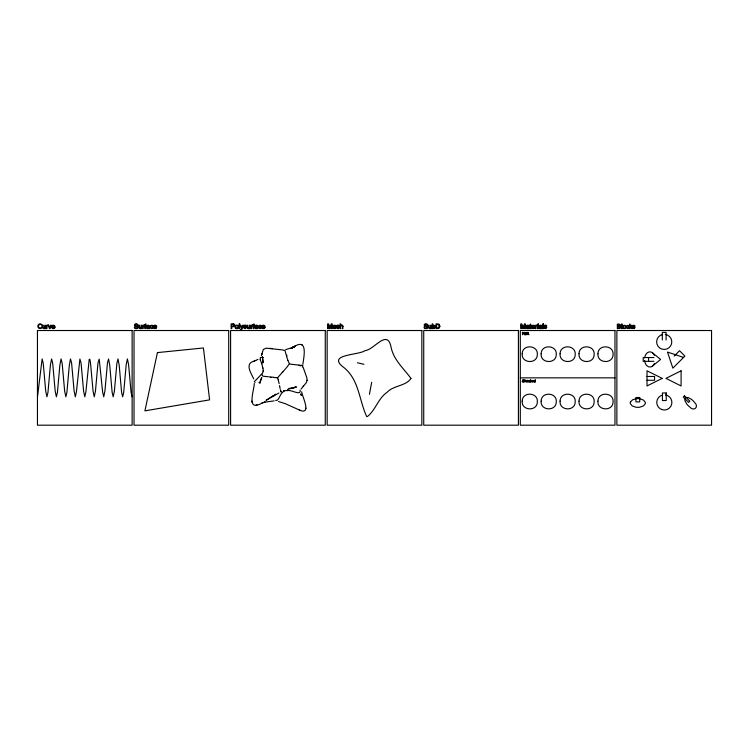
<?xml version="1.0" encoding="UTF-8"?>
<svg xmlns="http://www.w3.org/2000/svg" width="749" height="749" viewBox="0 0 749 749"><rect width="100%" height="100%" fill="white"/><g stroke="black" fill="none" stroke-linecap="round" stroke-linejoin="round"><path stroke-width="1.12" d="M263.105 370.811L263.077 371.682M302.858 364.36C304.01 356.149 308.064 337.537 293.43 347.021L294.348 346.572L292.101 347.62L294.76 346.413M147.001 327.725L148.218 328.128L148.761 326.901A4.728 4.728 0 0 1 147.815 327.107L147.225 327.285M255.325 327.725L256.542 328.128L257.085 326.901A4.728 4.728 0 0 1 256.139 327.107L255.531 327.294M526.313 333.033L524.646 332.406L524.646 334.775L526.004 334.709M526.669 327.725L527.886 328.128L528.429 326.901A4.728 4.728 0 0 1 527.483 327.107L526.893 327.285M539.523 327.725L540.741 328.128L541.284 326.901A4.728 4.728 0 0 1 540.338 327.107L539.748 327.285M523.935 333.127L522.765 333.53L522.765 332.687L523.551 332.696M244.305 326.04L246.365 326.077A1.273 1.273 0 0 0 246.178 325.543L245.925 325.328A1.685 1.685 0 0 0 244.137 325.356L243.846 326.508L245.138 327.173A5.852 5.852 0 0 1 245.522 327.276L245.887 327.781L245.298 328.212A1.667 1.667 0 0 1 245.017 328.221L243.65 327.594L245.213 328.699L246.487 327.472L244.745 326.442M337.2 326.04L339.26 326.077A1.273 1.273 0 0 0 339.072 325.543L338.82 325.328M544.673 326.04L546.723 326.077A1.273 1.273 0 0 0 546.536 325.543L546.218 325.3A1.685 1.685 0 0 0 544.495 325.356L544.205 326.508L545.497 327.173A5.852 5.852 0 0 1 545.881 327.276L545.74 328.193A1.667 1.667 0 0 1 545.375 328.221L544.008 327.594L545.675 328.689L546.826 327.369L545.047 326.424M633.045 326.161L635.002 326.208A1.208 1.208 0 0 0 634.815 325.693L634.581 325.497M254.314 383.469C254.005 391.156 245.775 412.334 262.244 402.971M299.31 410.077C312.502 415.798 301.688 395.472 301.725 391.793M305.845 408.701L305.882 408.139M301.145 388.974L306.369 382.58L307.127 380.267M307.109 380.511L306.865 377.88L303.092 367.113M526.622 381.466L526.631 381.25A2.369 2.369 0 0 1 526.154 381.353L526.07 381.372M532.136 381.466L532.146 381.25A2.369 2.369 0 0 1 531.668 381.353L531.603 381.372M369.426 394.32L371.682 382.28M261.916 353.781L261.766 354.52L263.302 349.502L266.11 348.135L282.738 349.942M261.822 354.23L261.42 355.56M261.504 377.665L260.193 381.7M533.222 380.876L532.885 382.112L533.241 380.511M48.189 325.3L47.065 326.012L46.906 328.624L46.326 328.624L46.326 325.197L46.85 325.712A1.133 1.133 0 0 1 48.282 325.094M144.398 325.3L143.274 326.012L143.115 328.624L142.535 328.624L142.535 325.197L143.059 325.712A1.133 1.133 0 0 1 144.491 325.094M252.722 325.3L251.598 326.012L251.439 328.624L250.859 328.624L250.859 325.197L251.383 325.712M537.286 325.3L536.162 326.012L536.003 328.624L535.423 328.624L535.423 325.197L535.947 325.712M526.275 333.211L526.341 334.428M261.878 377.814L260.072 382.065M684.923 398.187L684.923 400.687L686.721 403.973A16.244 16.244 0 0 0 689.745 406.988C694.023 412.016 699.435 406.595 694.417 402.316A16.244 16.244 0 0 0 691.393 399.301L688.116 397.504L685.616 397.494M262.965 372.103L262.618 372.759A18.154 13.445 -0.3 0 1 262.244 373.386L257.038 378.957M281.427 391.371L280.922 391.999L280.313 389.592M287.466 366.439L289.432 363.761A9.447 6.367 85.1 0 1 289.339 363.49L289.03 362.947A17.957 12.078 85.1 0 1 287.888 360.297M287.401 366.542L285.865 368.424M262.524 374.715L262.319 374.977A24.043 7.565 21.2 0 0 262.103 375.202L262.936 376.176L268.161 376.775M302.259 366.954L302.877 365.634L300.986 365.156M282.56 392.345C279.78 394.292 278.797 401.558 275.604 400.406M277.804 377.515L282.804 371.841M283.375 371.204L285.313 369.042M303.13 386.025L303.514 385.632M674.194 356.093L679.549 350.729L684.904 356.093L672.855 368.143L667.499 352.067L683.565 357.432M256.654 379.284L254.323 381.587L255.072 382.383M526.631 381.915L525.442 381.69M532.146 381.915L530.947 381.69M283.974 390.978L283.674 391.231A17.686 12.124 87.8 0 0 282.598 392.41M652.651 365.933L660.609 359.436L652.651 352.938M283.422 350.223L284.938 350.363L286.315 355.316M525.695 380.52L526.603 380.408M531.21 380.52L532.108 380.408M273.188 395.65L266.035 400.35L278.909 393.028M37.506 396.773L42.131 358.93L43.236 363.349L45.708 391.006L46.915 396.792L47.973 392.354L50.389 365.184L51.597 358.93L52.702 363.349L55.173 391.006L56.381 396.792L57.439 392.354L59.854 365.184L61.062 358.93L62.167 363.349L64.639 391.006L65.856 396.792L66.904 392.354L69.32 365.184L70.481 358.968L71.586 362.928L74.114 391.006L75.321 396.792L76.426 391.924L79.9 359.024L81.051 362.928L83.579 391.006L84.787 396.792L85.892 391.924L89.206 359.333L89.843 359.333L90.47 362.535L93.045 391.006L94.252 396.792L95.469 391.006L97.988 362.928L99.205 359.099L102.622 391.924L103.727 396.792L104.935 391.006L107.463 362.928L108.568 358.968L109.719 365.184L112.144 392.354L113.193 396.792L114.4 391.006L116.872 363.349L117.977 358.93L119.185 365.184L121.61 392.354L122.658 396.792L123.707 392.354L126.188 364.697L127.396 358.921L128.603 364.697L131.075 392.354L132.124 396.792M274.836 394.573L275.473 394.171M291.146 348.407L294.469 346.487L290.818 348.547L293.758 346.881L292.157 347.779M258.002 359.323L255.456 360.597M274.611 395.266L272.636 396.371M292.101 347.62L285.715 349.614M254.323 361.065C244.211 363.452 251.243 373.311 253.752 378.947M253.948 361.215L255.746 360.456M261.841 403.112L265.024 402.044L263.376 402.569M287.429 389.48L296.501 386.952L288.861 388.497M264.697 402.147L274.115 400.902M526.023 380.623L526.538 380.689M531.537 380.623L532.052 380.689M41.878 325.188C37.487 321.377 37.272 331.236 41.963 327.116M256.214 405.031L257.038 404.853M528.12 333.427L527.174 333.455L527.174 332.668L528.429 333.052M523.148 379.986L523.214 380.698A5.299 5.299 0 0 1 523.682 380.81L524.216 381.587L523.42 382.149A1.011 1.011 0 0 1 522.212 381.391M152.44 326.283L153.002 326.199M260.764 326.283L261.326 326.199M628.439 326.405L628.973 326.321M528.092 333.698L528.56 332.575L526.865 332.406L526.865 334.775L527.539 333.726M633.982 328.231L634.197 327.341A5.552 5.552 0 0 0 633.832 327.238L632.605 326.62L632.877 325.515A1.601 1.601 0 0 1 634.487 325.515M293.056 387.748L295.555 387.383L292.382 387.842M531.163 328.099C531.088 329.832 528.757 327.425 530.02 325.646L529.599 325.197L530.601 323.999L530.601 325.197L531.191 325.197L530.601 325.646L530.61 327.875M526.032 381.138L526.116 381.129A3.015 3.015 0 0 0 526.631 381.035M531.547 381.138L531.621 381.129A3.015 3.015 0 0 0 532.146 381.035M522.343 381.353L523.748 381.775L523.308 381.044A3.876 3.876 0 0 1 522.952 380.941C520.836 379.331 525.845 380.23 523.411 379.986M525.583 333.399L524.955 333.399L524.955 332.687L525.704 332.706M528.12 380.614L527.371 382.112L527.371 380.398L528.26 380.361M262.319 326.573L264.228 326.573A1.255 1.255 0 0 0 264.032 325.918A0.992 0.992 0 0 0 262.337 326.573M532.193 326.573L534.103 326.573A1.255 1.255 0 0 0 533.906 325.918A0.992 0.992 0 0 0 532.211 326.573M232.939 326.695L231.731 326.695L231.731 328.624L231.104 328.624L231.104 323.886L232.995 323.886A4.185 4.185 0 0 1 233.604 323.933M54.799 327.051L52.243 327.051A1.105 1.105 0 0 0 54.368 327.585M153.966 327.051L156.522 327.051M264.837 327.051L262.281 327.051A1.105 1.105 0 0 0 264.406 327.585M336.067 327.051L333.511 327.051A1.105 1.105 0 0 0 335.627 327.585M534.72 327.051L532.164 327.051A1.105 1.105 0 0 0 534.28 327.585M149.538 328.624L148.929 328.624A1.255 1.255 0 0 1 148.817 328.193C147.993 329.597 144.997 327.968 147.178 326.742A2.79 2.79 0 0 1 147.497 326.676L147.731 326.648A6.02 6.02 0 0 0 148.77 326.461M529.206 328.624L528.597 328.624A1.255 1.255 0 0 1 528.485 328.193C527.792 329.644 524.637 327.819 526.847 326.742A2.79 2.79 0 0 1 527.165 326.676L527.399 326.648A6.02 6.02 0 0 0 528.438 326.461M542.061 328.624L541.452 328.624A1.255 1.255 0 0 1 541.34 328.193C540.516 329.597 537.52 327.968 539.711 326.742A2.79 2.79 0 0 1 540.02 326.676L540.254 326.648A6.02 6.02 0 0 0 541.293 326.461M523.401 332.406L522.456 332.406L522.456 334.775L523.373 333.811A1.058 1.058 0 0 0 524.085 333.642L524.113 332.659M525.545 334.494L524.955 334.494L524.955 333.679L525.779 333.708M653.914 357.545L643.204 357.545L643.204 361.327L653.914 361.327M647.014 376.475L654.589 376.475L654.589 380.267L647.014 380.267M520.302 377.852L614.976 377.852M426.05 328.699L425.086 328.558M136.337 328.699L135.372 328.558M298.926 365.091L299.9 365.109M298.673 365.081L291.361 364.286A16.618 12.78 -12.1 0 1 290.49 364.051L289.648 363.771M287.344 390.603C291.192 389.34 301.351 396.408 300.124 390.051M529.889 380.361L529.131 381.016L529.534 382.074L530.592 382.112L530.592 379.743L530.301 380.595M258.892 382.655L259.772 382.702M534.664 380.361L533.906 381.016L534.309 382.074L535.366 382.112L535.366 379.743L535.076 380.595M269.022 376.85L273.666 377.281M633.72 328.24L632.418 327.65L633.954 328.689L635.105 327.5L633.429 326.536M534.103 327.519L534.702 327.594M335.449 327.519L336.048 327.594M264.228 327.519L264.828 327.594M155.904 327.519L156.504 327.594M54.181 327.519L54.789 327.594M276.727 377.627L277.317 377.702M628.486 327.425L629.029 327.5M260.811 327.369L261.382 327.435M152.487 327.369L153.058 327.435M538.999 326.171L539.57 326.246A0.964 0.964 0 0 1 541.433 326.255M526.144 326.171L526.716 326.246A0.964 0.964 0 0 1 528.579 326.255M254.8 326.171L255.372 326.246A0.964 0.964 0 0 1 257.235 326.255M146.476 326.171L147.047 326.246A0.964 0.964 0 0 1 148.911 326.255M269.94 348.276L272.411 348.678M263.376 357.516L260.306 357.507L260.268 359.717M357.442 362.778L363.967 364.286M278.562 401.511L285.191 403.655L300.527 410.518M337.612 326.433L338.089 326.564M337.958 326.527L339.391 327.65L338.014 328.699L336.544 327.594L337.911 328.221A1.667 1.667 0 0 0 338.192 328.212L338.782 327.781L338.417 327.276A5.852 5.852 0 0 0 338.033 327.173L336.741 326.508L337.031 325.356A1.685 1.685 0 0 1 338.717 325.356M302.287 344.952L301.688 344.737M427.417 326.405L424.917 325.403L425.638 324.373A2.584 2.584 0 0 1 426.031 324.364L427.651 325.225A1.386 1.386 0 0 0 426.911 324.008L426.799 323.98A2.472 2.472 0 0 0 425.76 323.821A2.275 2.275 0 0 0 425.001 323.961L424.908 324.017A1.236 1.236 0 0 0 424.411 324.439A1.17 1.17 0 0 0 424.711 326.068A1.638 1.638 0 0 0 425.039 326.208L425.947 326.48A11.478 11.478 0 0 1 426.509 326.62A1.751 1.751 0 0 1 426.771 326.723L426.836 327.94A1.741 1.741 0 0 1 425.151 327.903A0.955 0.955 0 0 1 424.777 327.575A1.339 1.339 0 0 1 424.627 327.051L424.028 327.098A1.582 1.582 0 0 0 425.076 328.568M137.704 326.405L135.204 325.403L135.925 324.373A2.584 2.584 0 0 1 136.318 324.364L137.938 325.225A1.386 1.386 0 0 0 137.198 324.008L137.095 323.98A2.472 2.472 0 0 0 136.046 323.821A2.275 2.275 0 0 0 135.297 323.961L135.204 324.017A1.236 1.236 0 0 0 134.698 324.439A1.17 1.17 0 0 0 134.998 326.068A1.638 1.638 0 0 0 135.326 326.208L136.234 326.48A11.478 11.478 0 0 1 136.805 326.62A1.751 1.751 0 0 1 137.067 326.723L137.067 327.978A1.741 1.741 0 0 1 135.438 327.903A0.955 0.955 0 0 1 135.063 327.575A1.339 1.339 0 0 1 134.914 327.051L134.314 327.098A1.582 1.582 0 0 0 135.363 328.568M528.026 333.97L528.944 334.775L528.541 334.129A1.236 1.236 0 0 0 528.279 333.811M439.026 325.075L438.877 327.641L436.63 328.062L436.63 324.448L437.622 324.448A2.004 2.004 0 0 1 439.167 324.907M287.841 360.335L286.558 356.299M241.553 328.624L240.251 325.197L240.878 325.197L241.833 327.968L242.807 325.197L243.388 325.197C242.873 326.405 241.646 331.713 240.485 329.391M261.467 362.947L260.549 360.541A22.489 21.3 16.5 0 1 260.184 359.735M300.855 394.189L301.295 395.397L300.873 393.965M261.804 363.874L262.871 368.077M329.71 327.238L328.596 323.886L327.65 323.886L327.65 328.624L328.259 328.624L328.259 324.598L329.626 328.624L330.187 328.624L331.564 324.663L331.564 328.624L332.163 328.624L332.163 323.886L331.32 323.886L329.803 327.51M277.664 377.936L277.945 378.872A16.881 5.177 73.5 0 1 278.253 379.818M278.216 379.818L279.143 383.628M279.555 385.585L279.789 386.784M279.883 387.299L280.107 388.516M263.245 362.282L262.384 356.412L262.946 362.797M524.684 381.85L524.955 379.799L524.955 381.625M528.476 380.969L528.766 382.112L528.766 380.941M251.786 401.061L251.842 402.101M532.436 381.653L532.436 380.941L532.436 381.494M526.921 381.653L526.921 380.941L526.921 381.494M666.104 339.98L666.104 332.406L662.322 332.406L662.322 339.98M648.559 357.545L648.559 361.327M342.873 326.452L342.873 328.624L342.293 328.624C343.744 324.486 339.278 324.982 340.664 328.624L340.083 328.624L340.083 323.886L340.664 323.886L340.664 325.59M665.29 334.382A7.574 7.574 0 0 1 670.683 345.813A7.574 7.574 0 0 1 658.043 346.272A7.574 7.574 0 0 1 662.603 334.475M628.701 327.575A1.067 1.067 0 0 1 627.156 327.819A1.067 1.067 0 0 1 627.035 326.264A1.067 1.067 0 0 1 628.598 326.255M629.235 327.585A1.564 1.564 0 0 1 626.876 328.221A1.564 1.564 0 0 1 626.773 325.787A1.564 1.564 0 0 1 629.169 326.218M542.004 328.633A2.284 2.284 0 0 1 541.892 327.781L541.873 326.321A2.519 2.519 0 0 0 541.845 325.843A1.507 1.507 0 0 0 539.149 326.208M535.872 325.684A1.133 1.133 0 0 1 537.379 325.094M534.795 327.631A1.732 1.732 0 0 1 531.968 328.09A1.732 1.732 0 0 1 532.586 325.3A1.732 1.732 0 0 1 534.955 326.901M529.15 328.633A2.284 2.284 0 0 1 529.037 327.781L529.019 326.321A2.519 2.519 0 0 0 528.991 325.843A1.507 1.507 0 0 0 526.285 326.208M427.66 326.246A1.498 1.498 0 0 1 426.087 328.539M340.458 325.412A1.432 1.432 0 0 1 342.976 326.461M336.142 327.631A1.732 1.732 0 0 1 333.324 328.09A1.732 1.732 0 0 1 333.932 325.3A1.732 1.732 0 0 1 336.301 326.901M264.921 327.631A1.732 1.732 0 0 1 262.094 328.09A1.732 1.732 0 0 1 262.712 325.3A1.732 1.732 0 0 1 265.08 326.901M261.036 327.519A1.123 1.123 0 0 1 259.416 327.772A1.123 1.123 0 0 1 259.285 326.133A1.123 1.123 0 0 1 260.924 326.133M261.598 327.538A1.648 1.648 0 0 1 259.117 328.202A1.648 1.648 0 0 1 259.004 325.637A1.648 1.648 0 0 1 261.532 326.087M254.941 326.208A1.507 1.507 0 0 1 257.675 325.824A2.519 2.519 0 0 1 257.665 326.227L257.684 327.781A2.284 2.284 0 0 0 257.806 328.633L257.253 328.624A1.255 1.255 0 0 1 257.141 328.193C256.579 329.569 253.256 327.987 255.503 326.742A2.79 2.79 0 0 1 255.821 326.676L256.055 326.648A6.02 6.02 0 0 0 257.094 326.461M251.308 325.684A1.133 1.133 0 0 1 252.816 325.094M241.075 329.504A1.039 1.039 0 0 1 240.457 329.588M234.371 326.349A2.116 2.116 0 0 1 232.948 326.63M233.613 323.877A1.404 1.404 0 0 1 234.306 326.264M155.745 325.881A0.992 0.992 0 0 0 154.013 326.573L155.904 326.573A1.255 1.255 0 0 0 155.708 325.918M156.082 327.585A1.105 1.105 0 0 1 153.938 327.051M156.597 327.631A1.732 1.732 0 0 1 153.77 328.09A1.732 1.732 0 0 1 154.388 325.3A1.732 1.732 0 0 1 156.756 326.901M152.712 327.519A1.123 1.123 0 0 1 151.092 327.772A1.123 1.123 0 0 1 150.961 326.133A1.123 1.123 0 0 1 152.599 326.133M153.273 327.538A1.648 1.648 0 0 1 150.792 328.202A1.648 1.648 0 0 1 150.68 325.637A1.648 1.648 0 0 1 153.217 326.087M149.482 328.633A2.284 2.284 0 0 1 149.369 327.781L149.351 326.321A2.519 2.519 0 0 0 149.323 325.843A1.507 1.507 0 0 0 146.626 326.208M137.947 326.246A1.498 1.498 0 0 1 136.374 328.539M54.022 325.881A0.992 0.992 0 0 0 52.299 326.573L54.19 326.573A1.255 1.255 0 0 0 53.994 325.918M54.883 327.631A1.732 1.732 0 0 1 52.056 328.09A1.732 1.732 0 0 1 52.673 325.3A1.732 1.732 0 0 1 55.042 326.901M42.197 327.229A2.294 2.294 0 0 1 38.742 328.071A2.294 2.294 0 0 1 38.592 324.523A2.294 2.294 0 0 1 42.103 325.057M665.402 394.938A7.574 7.574 0 0 1 670.795 406.379A7.574 7.574 0 0 1 658.156 406.829A7.574 7.574 0 0 1 662.715 395.032M644.664 357.825A7.574 5.355 -90 0 1 648.952 351.983A7.574 5.355 -90 0 1 654.401 355.344M654.401 363.527A7.574 5.355 -90 0 1 648.765 366.841A7.574 5.355 -90 0 1 644.599 360.512M299.731 365.681A22.91 12.574 -6.5 0 1 300.77 365.709M277.289 377.739A9.465 1.629 6.8 0 1 277.579 377.777M282.317 372.59A34.903 2.238 -50.8 0 1 282.86 371.972M286.961 356.103A33.911 21.328 83.9 0 1 286.717 355.138M262.955 368.068A19.221 17.817 17.9 0 1 263.171 370.811M261.673 362.9A34.847 30.044 40.7 0 1 262 363.836M287.344 390.575A19.577 17.967 44.6 0 0 285.257 390.632L284.517 390.744A10.467 9.671 48.1 0 0 284.217 390.8A10.14 7.115 84.4 0 0 283.993 391.006M283.937 390.688A17.817 4.054 63.4 0 1 284.246 390.875M281.343 391.839A23.987 0.852 78.9 0 1 281.221 391.184M270.548 377.412A37.684 1.554 5.4 0 1 271.241 377.468M273.778 377.43A18.21 2.481 6.8 0 1 276.671 377.768M259.716 383.011A40.277 34.126 -14.1 0 1 260.315 383.048M144.875 324.785L144.37 325.197L144.875 328.624L145.456 328.624L145.456 325.646L146.121 325.197C145.484 324.392 146.298 322.894 144.885 324.71M253.199 324.785L252.685 325.197L253.199 328.624L253.78 328.624L253.78 325.646L254.445 325.197C253.92 324.308 254.407 322.95 253.199 324.71M44.846 327.032L44.341 328.109L43.273 327.734A2.79 2.79 0 0 1 43.236 327.304L43.227 325.197L42.646 325.197C40.989 327.912 44.182 329.167 44.903 328.624L45.427 328.624L45.427 325.197L44.846 325.197L44.846 327.032M141.046 327.032L140.54 328.109L139.473 327.734A2.79 2.79 0 0 1 139.436 327.304L139.436 325.197L138.855 325.197C137.198 327.912 140.381 329.167 141.112 328.624L141.627 328.624L141.627 325.197L141.046 325.197L141.046 327.032M249.37 327.032L248.865 328.109L247.797 327.734A2.79 2.79 0 0 1 247.76 327.304L247.75 325.197L247.17 325.197C245.522 327.912 248.705 329.167 249.436 328.624L249.951 328.624L249.951 325.197L249.37 325.197L249.37 327.032M430.759 327.032L430.254 328.109L429.186 327.734A2.79 2.79 0 0 1 429.149 327.304L429.14 325.197L428.559 325.197C426.911 327.912 430.095 329.167 430.825 328.624L431.34 328.624L431.34 325.197L430.759 325.197L430.759 327.032M439.916 326.227L438.97 328.343L436.002 328.624L436.002 323.886L438.98 324.158L439.916 326.227M529.403 381.213C530.573 383.291 530.255 379.069 529.412 381.138M534.177 381.213C535.273 383.329 535.161 379.041 534.187 381.138M620.106 327.313L619.62 328.025L617.925 328.09L617.925 326.545L619.657 326.63L620.106 327.341M432.782 326.807C434.579 331.255 434.991 322.538 432.782 326.733M620.724 327.313L619.947 328.493L617.335 328.624L617.335 324.13C621.548 323.446 619.713 325.862 620.724 327.313M410.958 378.414C406.201 386.081 393.403 385.342 387.074 392.307C378.161 398.356 375.483 410.33 367.3 416.622L366.617 416.435C359.061 400.106 358.996 378.947 343.182 366.991C326.63 354.08 359.089 355.326 365.072 350.598C373.948 349.961 387.261 328.661 390.978 346.759C393.403 359.81 403.692 368.405 410.958 378.414M435.216 326.854L434.429 328.511L432.248 328.624L432.248 323.886L432.828 323.886C431.452 326.283 435.618 324.111 435.216 326.854M619.919 325.347L617.925 326.012L617.925 324.654L619.535 324.729L619.919 325.375M234.062 325.281L233.613 326.03L231.731 326.143L231.731 324.448L233.585 324.514L234.062 325.281M522.203 353.809C521.257 363.546 537.323 364.332 537.333 354.558C538.278 344.821 522.222 344.034 522.203 353.809M522.203 401.146C521.257 410.883 537.323 411.678 537.333 401.895C538.278 392.158 522.222 391.371 522.203 401.146M541.143 353.809C540.198 363.546 556.254 364.332 556.273 354.558C557.219 344.821 541.153 344.034 541.143 353.809M541.143 401.146C540.198 410.883 556.254 411.678 556.273 401.895C557.219 392.158 541.153 391.371 541.143 401.146M560.074 353.809C559.129 363.546 575.195 364.332 575.204 354.558C576.15 344.821 560.093 344.034 560.074 353.809M560.074 401.146C559.129 410.883 575.195 411.678 575.204 401.895C576.15 392.158 560.093 391.371 560.074 401.146M579.014 353.809C578.069 363.546 594.126 364.332 594.144 354.558C595.09 344.821 579.024 344.034 579.014 353.809M579.014 401.146C578.069 410.883 594.126 411.678 594.144 401.895C595.09 392.158 579.024 391.371 579.014 401.146M597.945 353.809C597 363.546 613.066 364.332 613.075 354.558C614.021 344.821 597.964 344.034 597.945 353.809M597.945 401.146C597 410.883 613.066 411.678 613.075 401.895C614.021 392.158 597.964 391.371 597.945 401.146M157.421 352.601L144.913 410.855L209.608 399.863L203.419 347.967L157.421 352.601M49.762 327.903L50.726 325.197L51.325 325.197L50.024 328.624L49.49 328.624L48.179 325.197L48.797 325.197L49.771 327.865M630.415 402.054L630.321 402.363A2.556 2.556 0 0 0 630.321 403.599L632.09 405.846L635.686 407.175A12.855 12.855 0 0 0 639.955 407.175L643.541 405.846L645.32 403.599A2.556 2.556 0 0 0 645.32 402.363L643.541 400.116L639.955 398.786A12.855 12.855 0 0 0 635.686 398.786L632.465 399.891L630.415 402.054M523.092 327.903L524.469 323.886L525.311 323.886L525.311 328.624L524.703 328.624L524.703 324.663L523.326 328.624L522.765 328.624L521.398 324.598L521.398 328.624L520.789 328.624L520.789 323.886L521.735 323.886L523.102 327.875M631.36 325.366L630.059 326.686L630.059 324.13L629.506 324.13L629.506 328.624L630.059 328.624L630.443 326.957L632.203 328.624L630.827 326.573L632.072 325.366L631.36 325.366M684.483 395.837L683.266 397.054L688.621 402.41L689.838 401.192L684.483 395.837M295.415 346.029L294.273 346.59L295.415 346.029M662.163 378.376L647.014 385.95L647.014 370.802L662.163 378.376M681.094 370.802L665.945 378.376L681.094 385.95L681.094 370.802M239.68 323.886L239.1 323.886L239.1 328.624L239.68 328.624L239.68 323.886M538.213 323.886L537.632 324.56L538.213 323.886M543.343 323.886L542.763 323.886L542.763 328.624L543.343 328.624L543.343 323.886M622.016 324.13L621.464 324.13L621.464 328.624L622.016 328.624L622.016 324.13M538.213 325.197L537.632 325.197L537.632 328.624L538.213 328.624L538.213 325.197M335.458 326.573L333.539 326.573A0.992 0.992 0 0 1 335.29 325.881A1.255 1.255 0 0 1 335.44 326.573M132.124 330.515L37.45 330.515L37.45 425.189L132.124 425.189L132.124 330.515M228.698 330.515L134.024 330.515L134.024 425.189L228.698 425.189L228.698 330.515M325.272 330.515L230.589 330.515L230.589 425.189L325.272 425.189L325.272 330.515M421.837 330.515L327.163 330.515L327.163 425.189L421.837 425.189L421.837 330.515M518.411 330.515L423.728 330.515L423.728 425.189L518.411 425.189L518.411 330.515M614.976 330.515L520.302 330.515L520.302 425.189L614.976 425.189L614.976 330.515M711.55 330.515L616.876 330.515L616.876 425.189L711.55 425.189L711.55 330.515M666.226 392.963L662.434 392.963L662.434 400.537L666.226 400.537L666.226 392.963M639.712 397.513L635.929 397.513L635.929 401.885L639.712 401.885L639.712 397.513M623.514 328.006A1.217 1.217 0 0 0 625.406 327.07A1.217 1.217 0 0 0 623.645 325.899A1.217 1.217 0 0 0 623.514 328.006M623.29 328.483A1.713 1.713 0 0 0 625.874 327.023A1.713 1.713 0 0 0 623.318 325.525A1.713 1.713 0 0 0 623.29 328.483M236.113 327.978A1.283 1.283 0 0 0 238.098 326.985A1.283 1.283 0 0 0 236.253 325.759A1.283 1.283 0 0 0 236.113 327.978M235.879 328.483A1.807 1.807 0 0 0 238.594 326.938A1.807 1.807 0 0 0 235.907 325.356A1.807 1.807 0 0 0 235.879 328.483"/></g></svg>
